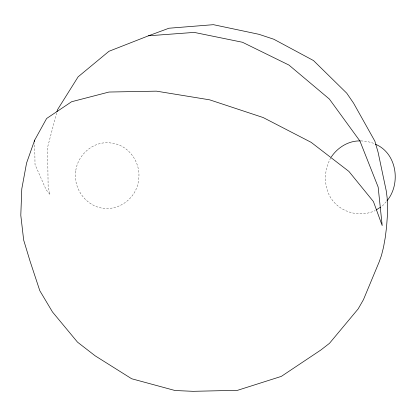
<?xml version="1.0" encoding="UTF-8"?>
<svg xmlns="http://www.w3.org/2000/svg" width="416" height="416" viewBox="0 0 416 416"><rect width="100%" height="100%" fill="white"/><g stroke="black" fill="none" stroke-linecap="round" stroke-linejoin="round"><path stroke-width="0.31" stroke-dasharray="2.08 1.56" d="M56.659 112.887L47.564 147.347L48.142 186.971L50.175 194.693L46.171 189.805L35.017 164.559L34.7 142.724M330.782 157.903C325.13 167.84 323.877 179.967 327.486 190.824C333.741 210.184 357.105 219.102 375.211 210.59M386.178 201.724L382.47 205.889L380.916 206.898M360.885 140.863C365.57 141.263 370.656 141.809 374.936 143.978M75.712 171.101C73.07 188.302 85.712 206.014 103.116 208.296C120.385 210.444 136.744 197.288 138.57 180.076C141.383 163.15 129.012 144.95 111.592 143.109C94.344 140.093 77.735 154.144 75.712 171.101"/><path stroke-width="0.62" d="M56.987 111.634L57.486 109.756L78.125 76.82L108.966 51.288L148.528 35.786L168.943 28.231L213.429 24.679L258.96 34.315L273.796 39.239L313.492 60.549L346.736 93.184L353.6 103.194L374.878 141.18L378.113 152.365L386.209 190.658L387.156 197.844L387.525 206.726L387.317 216.736L386.537 227.25L385.242 237.645L383.505 247.286L381.43 255.575L379.137 261.966L363.449 299.681L358.155 308.911L329.482 343.32L320.882 349.996L281.336 376.386L237.598 390.302L193.086 391.321L175.011 390.51L131.654 378.747L95.144 355.81L77.511 342.15L52.489 311.979L39.811 290.701L30.014 261.03L23.66 240.042L20.8 215.301L21.788 188.874L26.562 163.077L34.658 140.156L46.618 118.492L71.604 101.733L109.002 92.04L156.426 91.151L209.643 99.835L263.136 117.53L311.147 142.34L348.899 171.413L373.438 201.588L382.195 225.581L378.149 187.054L359.939 141.04L329.368 99.05L288.959 65.073L242.46 42.26L194.22 32.406L148.528 35.786M331.313 156.926C337.719 147.42 348.613 140.634 360.266 140.91M387.005 200.798C401.102 183.862 396.978 153.182 375.487 144.253M376.251 209.919L380.396 207.23M34.658 140.156L34.679 141.44"/></g></svg>
